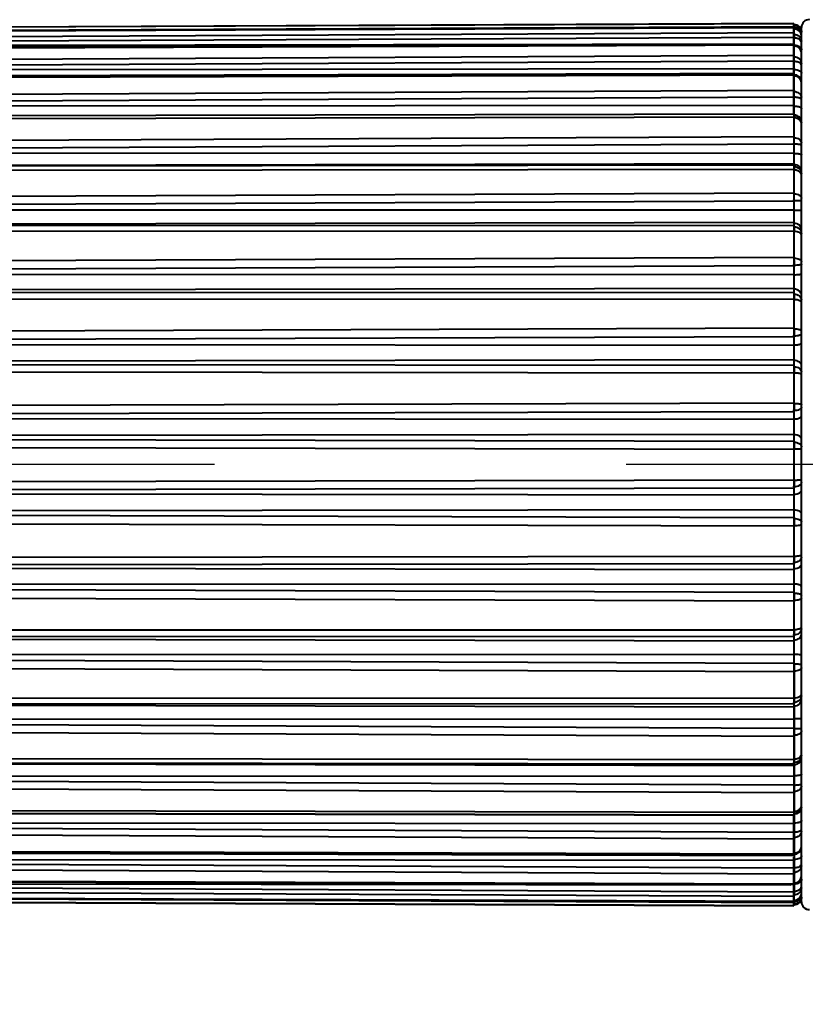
# Model space of a CAD drawing. Extents: x 1507 to 2862, y 0 to 992.
# Drawn here: x 1815.69 to 1845.97, y 583.59 to 621.33 of the extents above; entities that cross this region are included whole.
import ezdxf

# ---------------------------------------------------------------- set-up
doc = ezdxf.new("R2010")
doc.units = 0
doc.header["$LTSCALE"] = 10
doc.header["$MEASUREMENT"] = 0
doc.header["$PDMODE"] = 3
doc.header["$PDSIZE"] = -10
doc.linetypes.add('CENTER2', pattern=[28.575, 19.05, -3.175, 3.175, -3.175])
doc.layers.get('DEFPOINTS').update_dxf_attribs({"linetype": 'CONTINUOUS'})
doc.layers.add('1', color=7, linetype='CONTINUOUS')
doc.layers.add('10', color=7, linetype='CONTINUOUS')
doc.layers.add('标注', color=4, linetype='CONTINUOUS', lineweight=13)
doc.layers.add('치수', color=7, linetype='CONTINUOUS', lineweight=25)
doc.styles.add('Daelim Dimension', font='')
doc.styles.get('Daelim Dimension').set_extended_font_data('NanumGothic')
doc.dimstyles.new('DEFAULT', dxfattribs={"dimscale": 2, "dimtxt": 2, "dimasz": 2, "dimexe": 0, "dimexo": 2, "dimgap": 1, "dimtad": 1, "dimdec": 1, "dimzin": 9, "dimdsep": 46, "dimtxsty": 'Daelim Dimension', "dimcen": 0.5, "dimclrd": 252, "dimclre": 252, "dimclrt": 3, "dimadec": 1, "dimazin": 0, "dimtfac": 1, "dimtdec": 1, "dimtix": 1, "dimtmove": 0, "dimatfit": 3, "dimfxl": 1, "dimtolj": 1, "dimtzin": 1, "dimlwd": 9, "dimlwe": 9, "dimarcsym": 0})

# ---------------------------------------------------------------- blocks, each defined once
blk = doc.blocks.new('*D17')
at = {"layer": 'DEFPOINTS', "color": 0, "transparency": 16777216}
for p in [(1795.815, 595.201), (1925.963, 591.803), (1925.963, 536.409)]:
    blk.add_point(p, dxfattribs=at)
at = {"layer": '치수', "color": 5, "lineweight": 9, "transparency": 16777216}
for p, q in [((1795.815, 591.201), (1795.815, 536.409)), ((1925.963, 587.803), (1925.963, 536.409)), ((1799.815, 536.409), (1921.963, 536.409)), ((1925.963, 536.409), (2001.145, 536.409))]:
    blk.add_line(p, q, dxfattribs=at)
at = {"layer": '치수', "color": 5, "transparency": 16777216}
for points in [[(1799.815, 537.076), (1799.815, 535.743), (1795.815, 536.409)], [(1921.963, 537.076), (1921.963, 535.743), (1925.963, 536.409)]]:
    blk.add_solid(points, dxfattribs=at)
at = {"layer": '치수', "color": 7, "transparency": 16777216, "insert": (1965.554, 549.811), "char_height": 20, "attachment_point": 5, "style": 'Daelim Dimension'}
blk.add_mtext('\\A1;130.1', dxfattribs=at)

msp = doc.modelspace()

# ---------------------------------------------------------------- linework, layer by layer
at = {"layer": '1', "color": 7, "linetype": 'Continuous'}
for p, q in [((1796.811, 620.978), (1845.513, 621.19)), ((1845.513, 621.18), (1796.811, 620.963)), ((1845.513, 621.03), (1796.811, 620.834)), ((1796.811, 620.829), (1845.513, 621.025)), ((1796.812, 620.852), (1845.513, 621.068)), ((1845.513, 617.701), (1845.513, 621.19)), ((1845.513, 621.14), (1845.534, 621.14)), ((1845.513, 621.13), (1845.534, 621.13)), ((1845.524, 621.03), (1845.513, 621.03)), ((1845.534, 620.98), (1845.513, 620.98)), ((1845.534, 620.976), (1845.513, 620.976)), ((1845.524, 621.03), (1845.535, 621.03)), ((1845.534, 621.13), (1845.534, 621.14)), ((1845.534, 621.13), (1845.534, 621.116)), ((1845.534, 621.116), (1845.535, 621.03)), ((1845.534, 620.98), (1845.534, 620.976)), ((1845.534, 620.98), (1845.534, 620.98)), ((1845.534, 620.77), (1845.534, 620.976)), ((1845.535, 620.98), (1845.535, 621.03)), ((1845.513, 620.818), (1796.811, 620.587)), ((1796.812, 620.427), (1845.513, 620.657)), ((1845.513, 620.769), (1845.534, 620.77)), ((1845.524, 620.625), (1845.513, 620.625)), ((1845.524, 620.625), (1845.535, 620.625)), ((1845.534, 620.77), (1845.535, 620.625)), ((1845.535, 620.334), (1845.535, 620.625)), ((1845.401, 620.383), (1796.529, 620.313)), ((1845.513, 620.384), (1796.811, 620.214)), ((1796.811, 620.19), (1845.513, 620.36)), ((1845.513, 620.351), (1845.535, 620.351)), ((1845.513, 620.334), (1845.535, 620.334)), ((1845.534, 620.312), (1845.513, 620.312)), ((1845.551, 620.334), (1845.534, 620.335)), ((1845.534, 620.335), (1845.534, 620.332)), ((1845.534, 620.332), (1845.534, 620.312)), ((1845.534, 619.951), (1845.534, 620.312)), ((1845.513, 619.951), (1796.811, 619.713)), ((1845.513, 619.905), (1845.534, 619.905)), ((1845.535, 619.72), (1845.534, 619.951)), ((1845.513, 619.434), (1796.529, 619.379)), ((1796.812, 619.508), (1845.513, 619.745)), ((1845.513, 619.409), (1845.535, 619.409)), ((1845.524, 619.72), (1845.535, 619.72)), ((1845.535, 619.21), (1845.535, 619.72)), ((1796.811, 619.065), (1845.513, 619.202)), ((1845.513, 619.26), (1796.812, 619.123)), ((1845.535, 619.21), (1845.513, 619.21)), ((1845.534, 619.158), (1845.513, 619.158)), ((1845.534, 618.605), (1845.534, 619.158)), ((1845.513, 618.605), (1796.811, 618.367)), ((1796.812, 618.124), (1845.513, 618.36)), ((1845.513, 618.563), (1845.534, 618.564)), ((1845.524, 618.343), (1845.535, 618.344)), ((1845.535, 618.343), (1845.534, 618.605)), ((1845.535, 617.645), (1845.535, 618.344)), ((1845.513, 618.022), (1796.529, 617.984)), ((1845.513, 618.004), (1845.535, 618.004)), ((1796.529, 617.594), (1845.513, 617.701)), ((1796.811, 617.487), (1845.513, 617.589)), ((1845.513, 617.695), (1796.812, 617.592)), ((1845.513, 617.701), (1845.513, 617.695)), ((1845.513, 617.695), (1845.513, 590.689)), ((1845.535, 617.651), (1845.513, 617.651)), ((1845.534, 617.549), (1845.513, 617.549)), ((1845.535, 617.645), (1845.524, 617.645)), ((1845.535, 617.645), (1845.534, 617.633)), ((1845.534, 617.633), (1845.534, 617.602)), ((1845.534, 617.602), (1845.534, 617.591)), ((1845.534, 617.591), (1845.534, 617.549)), ((1845.534, 616.822), (1845.534, 617.549)), ((1845.513, 616.821), (1796.811, 616.591)), ((1845.513, 616.785), (1845.534, 616.785)), ((1845.535, 616.537), (1845.534, 616.822)), ((1796.812, 616.316), (1845.513, 616.545)), ((1845.524, 616.537), (1845.513, 616.537)), ((1845.524, 616.537), (1845.535, 616.537)), ((1845.535, 615.745), (1845.535, 616.537)), ((1845.513, 616.19), (1796.529, 616.169)), ((1845.513, 616.18), (1845.535, 616.18)), ((1796.529, 615.689), (1845.513, 615.794)), ((1845.513, 615.725), (1796.812, 615.661)), ((1845.535, 615.745), (1845.513, 615.745)), ((1845.535, 615.676), (1845.524, 615.676)), ((1845.535, 615.675), (1845.534, 615.601)), ((1845.535, 615.676), (1845.535, 615.745)), ((1796.811, 615.506), (1845.513, 615.569)), ((1845.534, 615.535), (1845.513, 615.535)), ((1845.534, 615.601), (1845.534, 615.571)), ((1845.534, 615.571), (1845.534, 615.535)), ((1845.534, 614.654), (1845.534, 615.535)), ((1845.513, 614.654), (1796.811, 614.438)), ((1845.513, 614.624), (1845.534, 614.624)), ((1845.535, 614.355), (1845.534, 614.654)), ((1796.812, 614.141), (1845.513, 614.355)), ((1845.524, 614.355), (1845.535, 614.355)), ((1845.535, 613.358), (1845.535, 614.355)), ((1845.513, 613.993), (1796.529, 613.991)), ((1845.513, 613.992), (1845.535, 613.992)), ((1796.529, 613.434), (1845.513, 613.534)), ((1845.513, 613.404), (1796.812, 613.381)), ((1845.535, 613.488), (1845.513, 613.488)), ((1845.535, 613.358), (1845.524, 613.358)), ((1796.811, 613.181), (1845.513, 613.203)), ((1845.534, 613.176), (1845.513, 613.176)), ((1845.534, 613.204), (1845.534, 613.176)), ((1845.534, 612.055), (1845.534, 613.176)), ((1845.513, 612.169), (1796.811, 611.974)), ((1796.812, 611.663), (1845.513, 611.856)), ((1845.513, 612.146), (1845.534, 612.146)), ((1845.524, 611.865), (1845.535, 611.865)), ((1845.534, 612.056), (1845.534, 611.963)), ((1845.534, 611.963), (1845.535, 611.865)), ((1845.535, 610.761), (1845.535, 611.865)), ((1845.513, 611.498), (1796.529, 611.515)), ((1845.513, 611.506), (1845.535, 611.506)), ((1796.529, 610.899), (1845.513, 610.991)), ((1845.513, 610.804), (1796.812, 610.822)), ((1845.535, 610.948), (1845.513, 610.948)), ((1845.535, 610.761), (1845.524, 610.761)), ((1796.811, 610.583), (1845.513, 610.563)), ((1845.534, 610.543), (1845.513, 610.544)), ((1845.534, 610.564), (1845.534, 610.543)), ((1845.534, 609.427), (1845.534, 610.543)), ((1845.513, 609.441), (1796.811, 609.273)), ((1845.513, 609.426), (1845.534, 609.427)), ((1845.534, 609.427), (1845.534, 609.331)), ((1845.534, 609.331), (1845.534, 609.237)), ((1845.534, 609.237), (1845.535, 609.141)), ((1796.812, 608.957), (1845.513, 609.124)), ((1845.524, 609.141), (1845.535, 609.141)), ((1845.535, 607.965), (1845.535, 609.141)), ((1845.513, 608.781), (1796.529, 608.816)), ((1845.513, 608.798), (1845.535, 608.798)), ((1796.529, 608.16), (1845.513, 608.241)), ((1845.535, 608.203), (1845.513, 608.203)), ((1796.811, 607.791), (1845.513, 607.73)), ((1845.513, 608.003), (1796.812, 608.062)), ((1845.534, 607.718), (1845.513, 607.719)), ((1845.535, 607.965), (1845.524, 607.965)), ((1845.535, 607.964), (1845.534, 607.893)), ((1845.534, 607.893), (1845.534, 607.812)), ((1845.534, 607.812), (1845.534, 607.73)), ((1845.534, 607.73), (1845.534, 607.718)), ((1845.534, 606.548), (1845.534, 607.718)), ((1845.513, 606.554), (1796.811, 606.417)), ((1796.812, 606.108), (1845.513, 606.242)), ((1845.513, 606.548), (1845.534, 606.548)), ((1845.524, 606.267), (1845.513, 606.267)), ((1845.524, 606.267), (1845.535, 606.267)), ((1845.534, 606.548), (1845.534, 606.45)), ((1845.534, 606.45), (1845.534, 606.358)), ((1845.534, 606.358), (1845.535, 606.267)), ((1845.535, 605.054), (1845.535, 606.267)), ((1845.513, 605.925), (1796.529, 605.977)), ((1845.513, 605.949), (1845.535, 605.949)), ((1796.529, 605.3), (1845.513, 605.367)), ((1845.513, 605.086), (1796.812, 605.184)), ((1845.535, 605.336), (1845.513, 605.336)), ((1845.535, 605.054), (1845.524, 605.054)), ((1845.535, 605.054), (1845.534, 604.971)), ((1796.811, 604.889), (1845.513, 604.789)), ((1845.534, 604.786), (1845.513, 604.786)), ((1845.534, 604.971), (1845.534, 604.884)), ((1845.534, 604.884), (1845.534, 604.786)), ((1845.534, 603.598), (1845.534, 604.786)), ((1845.513, 603.595), (1796.811, 603.495)), ((1845.513, 603.597), (1845.534, 603.598)), ((1845.534, 603.598), (1845.534, 603.5)), ((1796.812, 603.2), (1845.513, 603.298)), ((1845.524, 603.33), (1845.513, 603.33)), ((1845.524, 603.33), (1845.535, 603.33)), ((1845.534, 603.5), (1845.534, 603.412)), ((1845.534, 603.412), (1845.535, 603.33)), ((1845.535, 602.117), (1845.535, 603.33)), ((1845.513, 603.016), (1796.529, 603.084)), ((1845.513, 603.048), (1845.535, 603.048)), ((1796.529, 602.407), (1845.513, 602.459)), ((1845.535, 602.434), (1845.513, 602.434)), ((1845.513, 602.142), (1796.812, 602.276)), ((1845.535, 602.117), (1845.524, 602.117)), ((1845.535, 602.117), (1845.534, 602.026)), ((1845.534, 602.026), (1845.534, 601.934)), ((1796.811, 601.966), (1845.513, 601.83)), ((1845.534, 601.836), (1845.513, 601.836)), ((1845.534, 601.934), (1845.534, 601.836)), ((1845.534, 600.665), (1845.534, 601.836)), ((1845.513, 600.654), (1796.811, 600.593)), ((1845.513, 600.665), (1845.534, 600.665)), ((1845.534, 600.665), (1845.534, 600.654)), ((1845.534, 600.654), (1845.534, 600.572)), ((1845.534, 600.572), (1845.534, 600.491)), ((1845.513, 600.143), (1796.529, 600.224)), ((1796.812, 600.322), (1845.513, 600.381)), ((1845.524, 600.419), (1845.513, 600.419)), ((1845.513, 600.181), (1845.535, 600.181)), ((1845.524, 600.419), (1845.535, 600.419)), ((1845.534, 600.491), (1845.535, 600.419)), ((1845.535, 599.243), (1845.535, 600.419)), ((1796.529, 599.568), (1845.513, 599.602)), ((1845.513, 599.26), (1796.812, 599.426)), ((1845.535, 599.586), (1845.513, 599.586)), ((1796.811, 599.111), (1845.513, 598.943)), ((1845.535, 599.243), (1845.524, 599.243)), ((1845.535, 599.243), (1845.534, 599.147)), ((1845.534, 599.147), (1845.534, 599.053)), ((1845.534, 599.053), (1845.534, 598.957)), ((1845.534, 598.957), (1845.513, 598.957)), ((1845.534, 597.84), (1845.534, 598.957)), ((1845.513, 597.82), (1796.811, 597.801)), ((1796.812, 597.561), (1845.513, 597.58)), ((1845.513, 597.84), (1845.534, 597.84)), ((1845.524, 597.623), (1845.535, 597.623)), ((1845.534, 597.84), (1845.534, 597.753)), ((1845.534, 597.753), (1845.534, 597.682)), ((1845.534, 597.682), (1845.535, 597.623)), ((1845.535, 596.519), (1845.535, 597.623)), ((1845.513, 597.393), (1796.529, 597.485)), ((1845.513, 597.436), (1845.535, 597.436)), ((1796.529, 596.869), (1845.513, 596.886)), ((1845.535, 596.878), (1845.513, 596.878)), ((1796.811, 596.41), (1845.513, 596.215)), ((1845.513, 596.528), (1796.812, 596.721)), ((1845.535, 596.519), (1845.524, 596.519)), ((1845.535, 596.519), (1845.534, 596.421)), ((1845.534, 596.421), (1845.534, 596.328)), ((1845.534, 596.237), (1845.513, 596.238)), ((1845.534, 596.329), (1845.534, 595.208)), ((1845.513, 594.85), (1796.529, 594.949)), ((1845.513, 595.181), (1796.811, 595.202)), ((1796.812, 595.002), (1845.513, 594.979)), ((1845.513, 595.208), (1845.534, 595.208)), ((1845.513, 594.896), (1845.535, 594.896)), ((1845.524, 595.026), (1845.535, 595.026)), ((1845.534, 595.208), (1845.534, 595.13)), ((1845.534, 595.13), (1845.534, 595.071)), ((1845.535, 594.896), (1845.534, 592.849)), ((1845.535, 594.896), (1845.535, 595.026)), ((1796.529, 594.393), (1845.513, 594.391)), ((1845.513, 594.029), (1796.812, 594.243)), ((1845.535, 594.392), (1845.513, 594.392)), ((1796.811, 593.946), (1845.513, 593.73)), ((1845.534, 593.759), (1845.513, 593.76)), ((1845.535, 594.029), (1845.524, 594.029)), ((1845.513, 592.59), (1796.529, 592.695)), ((1845.513, 592.815), (1796.811, 592.877)), ((1796.812, 592.723), (1845.513, 592.659)), ((1845.513, 592.849), (1845.534, 592.849)), ((1845.524, 592.708), (1845.513, 592.708)), ((1845.513, 592.639), (1845.535, 592.639)), ((1845.524, 592.708), (1845.535, 592.708)), ((1845.534, 592.849), (1845.534, 592.783)), ((1845.534, 592.736), (1845.535, 592.708)), ((1845.535, 592.639), (1845.534, 590.835)), ((1845.535, 592.639), (1845.535, 592.708)), ((1796.529, 592.214), (1845.513, 592.194)), ((1845.513, 591.839), (1796.812, 592.067)), ((1845.535, 592.203), (1845.513, 592.203)), ((1845.535, 591.847), (1845.524, 591.847)), ((1796.811, 591.793), (1845.513, 591.562)), ((1845.534, 591.598), (1845.513, 591.599)), ((1845.513, 590.683), (1796.529, 590.79)), ((1845.513, 590.794), (1796.811, 590.896)), ((1796.812, 590.792), (1845.513, 590.689)), ((1845.513, 590.834), (1845.534, 590.835)), ((1845.513, 590.732), (1845.535, 590.732)), ((1845.524, 590.739), (1845.535, 590.739)), ((1845.534, 590.834), (1845.534, 590.782)), ((1845.534, 590.782), (1845.534, 590.75)), ((1845.535, 590.739), (1845.535, 590.024)), ((1796.529, 590.4), (1845.513, 590.362)), ((1845.513, 590.689), (1845.513, 590.683)), ((1845.513, 589.123), (1845.513, 590.683)), ((1845.535, 590.379), (1845.513, 590.379)), ((1796.811, 590.016), (1845.513, 589.779)), ((1845.513, 590.024), (1796.812, 590.26)), ((1845.535, 590.04), (1845.524, 590.04)), ((1845.535, 590.024), (1845.534, 589.881)), ((1845.534, 589.82), (1845.513, 589.82)), ((1845.534, 589.881), (1845.534, 589.226)), ((1845.513, 589.181), (1796.811, 589.319)), ((1845.513, 589.123), (1796.812, 589.261)), ((1845.513, 589.226), (1845.534, 589.226)), ((1796.529, 589.004), (1845.513, 588.949)), ((1845.513, 588.639), (1796.812, 588.876)), ((1845.513, 589.173), (1845.535, 589.173)), ((1845.513, 587.194), (1845.513, 589.064)), ((1845.535, 588.975), (1845.513, 588.975)), ((1845.534, 589.173), (1845.535, 589.172)), ((1845.535, 589.172), (1845.534, 588.586)), ((1796.811, 588.671), (1845.513, 588.433)), ((1845.534, 588.478), (1845.513, 588.479)), ((1845.535, 588.664), (1845.524, 588.664)), ((1845.534, 588.586), (1845.534, 588.072)), ((1796.529, 588.071), (1845.401, 588.001)), ((1845.513, 588.024), (1796.811, 588.194)), ((1845.513, 588), (1796.811, 588.17)), ((1845.513, 588.072), (1845.534, 588.072)), ((1845.534, 588.072), (1845.534, 588.048)), ((1796.811, 587.797), (1845.513, 587.566)), ((1845.513, 587.727), (1796.812, 587.957)), ((1845.513, 588.05), (1845.535, 588.05)), ((1845.535, 588.033), (1845.513, 588.033)), ((1845.535, 587.759), (1845.516, 587.759)), ((1845.535, 588.05), (1845.534, 587.693)), ((1845.534, 587.693), (1845.534, 587.614)), ((1845.513, 587.358), (1796.811, 587.554)), ((1845.513, 587.354), (1796.811, 587.55)), ((1796.811, 587.421), (1845.513, 587.204)), ((1796.811, 587.406), (1845.513, 587.194)), ((1845.513, 587.315), (1796.812, 587.532)), ((1845.534, 587.614), (1845.513, 587.614)), ((1845.513, 587.408), (1845.534, 587.408)), ((1845.513, 587.404), (1845.534, 587.403)), ((1845.535, 587.353), (1845.524, 587.353)), ((1845.534, 587.408), (1845.534, 587.614)), ((1845.534, 587.408), (1845.534, 587.403)), ((1845.534, 587.403), (1845.534, 587.404)), ((1845.535, 587.354), (1845.534, 587.268)), ((1845.535, 587.353), (1845.535, 587.403)), ((1845.534, 587.254), (1845.513, 587.254)), ((1845.513, 587.243), (1845.534, 587.243)), ((1845.534, 587.268), (1845.534, 587.254)), ((1845.534, 587.243), (1845.534, 587.254))]:
    msp.add_line(p, q, dxfattribs=at)
for points in [[(1845.814, 620.055), (1845.794, 620.159), (1845.738, 620.247), (1845.653, 620.309), (1845.551, 620.334)], [(1845.814, 618.932), (1845.792, 619.036), (1845.728, 619.127), (1845.634, 619.191), (1845.535, 619.211)], [(1845.535, 589.172), (1845.634, 589.193), (1845.728, 589.256), (1845.792, 589.348), (1845.814, 589.452)], [(1845.534, 588.048), (1845.634, 588.069), (1845.728, 588.132), (1845.791, 588.224), (1845.814, 588.329)]]:
    msp.add_lwpolyline(points, dxfattribs=at)
for centre, radius, start, end in [((1845.535, 620.862), 0.279, 0, 90.25), ((1845.535, 620.72), 0.311, 88.807, 90.0296), ((1845.514, 620.675), 0.306, 45.4369, 51.3825), ((1845.559, 620.047), 0.254, 1.8482, 23.675), ((1854.853, 619.137), 9.319, 179.6403, 179.8705), ((1845.535, 617.373), 0.279, 0.0047, 90.1296), ((1857.284, 613.267), 11.75, 179.5585, 179.7734), ((1885.853, 613.145), 40.319, 179.7608, 179.9158), ((1873.61, 610.608), 28.076, 179.6892, 179.809), ((1914.275, 610.47), 68.74, 179.80706, 179.92237), ((1859.416, 595.13), 13.881, 180.2433, 180.4252), ((1863.494, 592.837), 17.96, 180.173, 180.3203), ((1845.535, 591.011), 0.279, 269.8688, 355.4911), ((1845.64, 591.059), 0.174, 337.1167, 344.4583), ((1845.649, 591.057), 0.165, 344.5142, 346.7345), ((1845.535, 587.522), 0.279, 269.75, 0), ((1845.535, 587.664), 0.311, 269.9704, 271.2029), ((1845.514, 587.709), 0.306, 309.7211, 314.7643), ((1845.652, 587.573), 0.162, 342.3526, 345.9475)]:
    msp.add_arc(centre, radius, start, end, dxfattribs=at)
for points in [[(1845.522, 621.041), (1845.521, 621.045), (1845.52, 621.049), (1845.519, 621.052)], [(1845.524, 621.03), (1845.524, 621.034), (1845.522, 621.038), (1845.522, 621.041)], [(1845.813, 618.929), (1845.811, 618.954), (1845.804, 618.979), (1845.793, 619.001)], [(1845.793, 615.416), (1845.788, 615.423), (1845.783, 615.429), (1845.778, 615.435)], [(1845.793, 592.968), (1845.796, 592.974), (1845.799, 592.979), (1845.802, 592.985)], [(1845.81, 591.019), (1845.812, 591.03), (1845.814, 591.042), (1845.814, 591.054)], [(1845.793, 589.383), (1845.804, 589.405), (1845.811, 589.43), (1845.813, 589.454)], [(1845.793, 588.242), (1845.805, 588.269), (1845.813, 588.299), (1845.814, 588.329)], [(1845.521, 587.342), (1845.521, 587.338), (1845.52, 587.335), (1845.519, 587.331)], [(1845.524, 587.354), (1845.524, 587.35), (1845.522, 587.346), (1845.521, 587.342)], [(1845.729, 587.492), (1845.754, 587.516), (1845.775, 587.546), (1845.79, 587.577)], [(1845.79, 587.577), (1845.803, 587.606), (1845.812, 587.638), (1845.814, 587.67)], [(1845.793, 587.492), (1845.798, 587.502), (1845.803, 587.513), (1845.807, 587.524)], [(1845.809, 587.534), (1845.812, 587.545), (1845.814, 587.558), (1845.814, 587.57)], [(1845.635, 587.274), (1845.603, 587.261), (1845.568, 587.253), (1845.534, 587.254)]]:
    msp.add_open_spline(points, degree=3, dxfattribs=at)
for points, knots in [([(1845.534, 621.13), (1845.543, 621.13), (1845.578, 621.128), (1845.612, 621.119), (1845.636, 621.109)], [0, 0, 0, 0, 0.251798, 1, 1, 1, 1]), ([(1845.705, 620.914), (1845.681, 620.933), (1845.627, 620.964), (1845.565, 620.976), (1845.534, 620.976)], [0, 0, 0, 0, 0.500254, 1, 1, 1, 1]), ([(1845.635, 621.014), (1845.628, 621.016), (1845.597, 621.025), (1845.565, 621.03), (1845.541, 621.03)], [0, 0, 0, 0, 0.246775, 1, 1, 1, 1]), ([(1845.73, 620.964), (1845.723, 620.969), (1845.694, 620.99), (1845.661, 621.005), (1845.635, 621.014)], [0, 0, 0, 0, 0.243406, 1, 1, 1, 1]), ([(1845.636, 621.109), (1845.671, 621.094), (1845.735, 621.05), (1845.778, 620.986), (1845.793, 620.952)], [0, 0, 0, 0, 0.500148, 1, 1, 1, 1]), ([(1845.793, 620.892), (1845.789, 620.899), (1845.772, 620.926), (1845.749, 620.949), (1845.73, 620.964)], [0, 0, 0, 0, 0.240984, 1, 1, 1, 1]), ([(1845.793, 620.952), (1845.803, 620.928), (1845.812, 620.894), (1845.814, 620.86), (1845.814, 620.852)], [0, 0, 0, 0, 0.748074, 1, 1, 1, 1]), ([(1845.524, 620.625), (1845.524, 620.628), (1845.522, 620.634), (1845.521, 620.644), (1845.518, 620.653), (1845.514, 620.658), (1845.513, 620.661)], [0, 0, 0, 0, 0.255321, 0.505865, 0.751815, 1, 1, 1, 1]), ([(1845.534, 620.77), (1845.57, 620.77), (1845.642, 620.754), (1845.718, 620.702), (1845.765, 620.647), (1845.801, 620.586), (1845.814, 620.532), (1845.814, 620.497)], [0, 0, 0, 0, 0.25147, 0.502955, 0.628725, 0.753492, 1, 1, 1, 1]), ([(1845.793, 620.508), (1845.769, 620.545), (1845.685, 620.605), (1845.587, 620.625), (1845.535, 620.625)], [0, 0, 0, 0, 0.456743, 1, 1, 1, 1]), ([(1845.813, 620.714), (1845.811, 620.748), (1845.793, 620.814), (1845.753, 620.869), (1845.729, 620.893)], [0, 0, 0, 0, 0.497602, 1, 1, 1, 1]), ([(1845.814, 620.814), (1845.814, 620.834), (1845.808, 620.861), (1845.796, 620.886), (1845.793, 620.892)], [0, 0, 0, 0, 0.74408, 1, 1, 1, 1]), ([(1845.641, 620.292), (1845.633, 620.295), (1845.598, 620.307), (1845.561, 620.312), (1845.534, 620.312)], [0, 0, 0, 0, 0.260313, 1, 1, 1, 1]), ([(1845.535, 620.351), (1845.544, 620.351), (1845.58, 620.35), (1845.616, 620.344), (1845.642, 620.337)], [0, 0, 0, 0, 0.252686, 1, 1, 1, 1]), ([(1845.793, 620.149), (1845.778, 620.181), (1845.736, 620.24), (1845.675, 620.279), (1845.641, 620.292)], [0, 0, 0, 0, 0.495195, 1, 1, 1, 1]), ([(1845.642, 620.337), (1845.666, 620.33), (1845.711, 620.313), (1845.767, 620.274), (1845.805, 620.225), (1845.814, 620.186), (1845.814, 620.168)], [0, 0, 0, 0, 0.292926, 0.556201, 0.788719, 1, 1, 1, 1]), ([(1845.814, 620.442), (1845.814, 620.448), (1845.812, 620.471), (1845.802, 620.493), (1845.793, 620.508)], [0, 0, 0, 0, 0.24452, 1, 1, 1, 1]), ([(1845.534, 619.905), (1845.57, 619.906), (1845.642, 619.891), (1845.732, 619.832), (1845.797, 619.749), (1845.814, 619.681), (1845.814, 619.647)], [0, 0, 0, 0, 0.25778, 0.511898, 0.759394, 1, 1, 1, 1]), ([(1845.524, 619.72), (1845.524, 619.725), (1845.521, 619.735), (1845.521, 619.745), (1845.519, 619.75)], [0, 0, 0, 0, 0.5058, 1, 1, 1, 1]), ([(1845.793, 619.628), (1845.781, 619.643), (1845.748, 619.669), (1845.663, 619.708), (1845.587, 619.72), (1845.535, 619.72)], [0, 0, 0, 0, 0.200736, 0.440698, 1, 1, 1, 1]), ([(1845.535, 619.409), (1845.571, 619.409), (1845.638, 619.402), (1845.717, 619.377), (1845.766, 619.347), (1845.793, 619.322), (1845.81, 619.295), (1845.814, 619.275), (1845.814, 619.265)], [0, 0, 0, 0, 0.315982, 0.597876, 0.718439, 0.823933, 0.916153, 1, 1, 1, 1]), ([(1845.814, 619.577), (1845.814, 619.581), (1845.812, 619.6), (1845.802, 619.617), (1845.793, 619.628)], [0, 0, 0, 0, 0.237046, 1, 1, 1, 1]), ([(1845.535, 619.211), (1845.534, 619.212), (1845.535, 619.209), (1845.534, 619.207), (1845.534, 619.202), (1845.534, 619.198), (1845.534, 619.195)], [0, 0, 0, 0, 0.060892, 0.246908, 0.55949, 1, 1, 1, 1]), ([(1845.635, 619.14), (1845.611, 619.149), (1845.577, 619.156), (1845.543, 619.158), (1845.534, 619.158)], [0, 0, 0, 0, 0.74694, 1, 1, 1, 1]), ([(1845.793, 619.001), (1845.778, 619.032), (1845.732, 619.09), (1845.669, 619.127), (1845.635, 619.14)], [0, 0, 0, 0, 0.488547, 1, 1, 1, 1]), ([(1845.524, 618.343), (1845.524, 618.349), (1845.521, 618.36), (1845.521, 618.371), (1845.519, 618.376)], [0, 0, 0, 0, 0.503988, 1, 1, 1, 1]), ([(1845.534, 618.564), (1845.57, 618.564), (1845.641, 618.551), (1845.731, 618.498), (1845.796, 618.422), (1845.814, 618.358), (1845.814, 618.327)], [0, 0, 0, 0, 0.267573, 0.525822, 0.769664, 1, 1, 1, 1]), ([(1845.789, 618.283), (1845.776, 618.293), (1845.742, 618.31), (1845.657, 618.336), (1845.585, 618.343), (1845.535, 618.343)], [0, 0, 0, 0, 0.188541, 0.42658, 1, 1, 1, 1]), ([(1845.814, 618.244), (1845.814, 618.247), (1845.811, 618.263), (1845.799, 618.275), (1845.789, 618.283)], [0, 0, 0, 0, 0.216382, 1, 1, 1, 1]), ([(1845.535, 618.004), (1845.57, 618.004), (1845.623, 618.001), (1845.688, 617.989), (1845.73, 617.977), (1845.765, 617.962), (1845.792, 617.945), (1845.809, 617.926), (1845.814, 617.911), (1845.814, 617.905)], [0, 0, 0, 0, 0.340923, 0.497461, 0.637813, 0.758381, 0.857357, 0.935698, 1, 1, 1, 1]), ([(1845.524, 617.645), (1845.523, 617.644), (1845.521, 617.644), (1845.52, 617.643), (1845.519, 617.642)], [0, 0, 0, 0, 0.392586, 1, 1, 1, 1]), ([(1845.793, 617.409), (1845.77, 617.451), (1845.69, 617.523), (1845.587, 617.549), (1845.534, 617.549)], [0, 0, 0, 0, 0.474229, 1, 1, 1, 1]), ([(1845.535, 617.645), (1845.571, 617.645), (1845.643, 617.628), (1845.733, 617.565), (1845.797, 617.475), (1845.814, 617.402), (1845.814, 617.366)], [0, 0, 0, 0, 0.249261, 0.500026, 0.750733, 1, 1, 1, 1]), ([(1845.814, 617.33), (1845.814, 617.35), (1845.808, 617.378), (1845.796, 617.403), (1845.793, 617.409)], [0, 0, 0, 0, 0.744474, 1, 1, 1, 1]), ([(1845.534, 616.785), (1845.57, 616.786), (1845.639, 616.774), (1845.729, 616.729), (1845.795, 616.663), (1845.814, 616.606), (1845.814, 616.578)], [0, 0, 0, 0, 0.281461, 0.54595, 0.784858, 1, 1, 1, 1]), ([(1845.524, 616.537), (1845.524, 616.543), (1845.521, 616.554), (1845.521, 616.566), (1845.519, 616.572)], [0, 0, 0, 0, 0.502263, 1, 1, 1, 1]), ([(1845.791, 616.504), (1845.777, 616.51), (1845.743, 616.519), (1845.657, 616.533), (1845.586, 616.537), (1845.535, 616.537)], [0, 0, 0, 0, 0.174422, 0.410379, 1, 1, 1, 1]), ([(1845.814, 616.484), (1845.814, 616.488), (1845.806, 616.497), (1845.797, 616.501), (1845.791, 616.504)], [0, 0, 0, 0, 0.377815, 1, 1, 1, 1]), ([(1845.535, 616.18), (1845.57, 616.18), (1845.622, 616.179), (1845.688, 616.172), (1845.73, 616.166), (1845.764, 616.158), (1845.79, 616.149), (1845.807, 616.14), (1845.814, 616.131), (1845.814, 616.127)], [0, 0, 0, 0, 0.366359, 0.532739, 0.67948, 0.801623, 0.895631, 0.95997, 1, 1, 1, 1]), ([(1845.524, 615.675), (1845.523, 615.674), (1845.521, 615.671), (1845.52, 615.668), (1845.519, 615.667)], [0, 0, 0, 0, 0.443146, 1, 1, 1, 1]), ([(1845.814, 615.472), (1845.814, 615.507), (1845.799, 615.579), (1845.737, 615.67), (1845.644, 615.731), (1845.571, 615.745), (1845.535, 615.745)], [0, 0, 0, 0, 0.247848, 0.49696, 0.747851, 1, 1, 1, 1]), ([(1845.535, 615.675), (1845.571, 615.675), (1845.643, 615.659), (1845.718, 615.607), (1845.765, 615.553), (1845.801, 615.491), (1845.814, 615.437), (1845.814, 615.402)], [0, 0, 0, 0, 0.251072, 0.50239, 0.628196, 0.753081, 1, 1, 1, 1]), ([(1845.778, 615.435), (1845.751, 615.467), (1845.672, 615.517), (1845.582, 615.535), (1845.534, 615.535)], [0, 0, 0, 0, 0.465661, 1, 1, 1, 1]), ([(1845.814, 615.348), (1845.814, 615.354), (1845.812, 615.378), (1845.802, 615.401), (1845.793, 615.416)], [0, 0, 0, 0, 0.24505, 1, 1, 1, 1]), ([(1845.534, 614.624), (1845.57, 614.625), (1845.638, 614.616), (1845.715, 614.584), (1845.764, 614.549), (1845.791, 614.52), (1845.809, 614.488), (1845.814, 614.464), (1845.814, 614.453)], [0, 0, 0, 0, 0.298611, 0.570977, 0.693133, 0.804248, 0.905187, 1, 1, 1, 1]), ([(1845.524, 614.355), (1845.524, 614.361), (1845.521, 614.373), (1845.521, 614.385), (1845.519, 614.391)], [0, 0, 0, 0, 0.500542, 1, 1, 1, 1]), ([(1845.814, 614.35), (1845.814, 614.351), (1845.811, 614.351), (1845.807, 614.352), (1845.8, 614.352), (1845.79, 614.352), (1845.778, 614.353), (1845.757, 614.353), (1845.727, 614.354), (1845.685, 614.354), (1845.639, 614.355), (1845.588, 614.355), (1845.553, 614.355), (1845.535, 614.355)], [0, 0, 0, 0, 0.005953, 0.022233, 0.048339, 0.083666, 0.127594, 0.179502, 0.304758, 0.454437, 0.623538, 0.807059, 1, 1, 1, 1]), ([(1845.535, 613.992), (1845.553, 613.992), (1845.588, 613.992), (1845.64, 613.992), (1845.688, 613.991), (1845.73, 613.991), (1845.76, 613.99), (1845.78, 613.989), (1845.792, 613.989), (1845.801, 613.989), (1845.808, 613.988), (1845.811, 613.988), (1845.814, 613.988), (1845.814, 613.987)], [0, 0, 0, 0, 0.194461, 0.382313, 0.555176, 0.706594, 0.83087, 0.881373, 0.923398, 0.956466, 0.98034, 0.994862, 1, 1, 1, 1]), ([(1845.524, 613.357), (1845.524, 613.355), (1845.521, 613.35), (1845.52, 613.345), (1845.519, 613.342)], [0, 0, 0, 0, 0.468984, 1, 1, 1, 1]), ([(1845.814, 613.228), (1845.814, 613.262), (1845.799, 613.331), (1845.736, 613.418), (1845.643, 613.475), (1845.571, 613.488), (1845.535, 613.488)], [0, 0, 0, 0, 0.242003, 0.488767, 0.74211, 1, 1, 1, 1]), ([(1845.535, 613.357), (1845.57, 613.357), (1845.642, 613.342), (1845.732, 613.283), (1845.797, 613.2), (1845.814, 613.131), (1845.814, 613.097)], [0, 0, 0, 0, 0.256954, 0.5108, 0.758551, 1, 1, 1, 1]), ([(1845.733, 613.129), (1845.704, 613.144), (1845.639, 613.168), (1845.57, 613.176), (1845.534, 613.176)], [0, 0, 0, 0, 0.471537, 1, 1, 1, 1]), ([(1845.793, 613.081), (1845.789, 613.086), (1845.772, 613.105), (1845.75, 613.119), (1845.733, 613.129)], [0, 0, 0, 0, 0.227281, 1, 1, 1, 1]), ([(1845.814, 613.028), (1845.814, 613.032), (1845.812, 613.052), (1845.802, 613.07), (1845.793, 613.081)], [0, 0, 0, 0, 0.238341, 1, 1, 1, 1]), ([(1845.524, 611.865), (1845.524, 611.871), (1845.521, 611.883), (1845.521, 611.895), (1845.519, 611.901)], [0, 0, 0, 0, 0.498738, 1, 1, 1, 1]), ([(1845.534, 612.146), (1845.569, 612.147), (1845.636, 612.14), (1845.713, 612.116), (1845.763, 612.089), (1845.79, 612.067), (1845.809, 612.043), (1845.814, 612.024), (1845.814, 612.016)], [0, 0, 0, 0, 0.32069, 0.604721, 0.726355, 0.83169, 0.92118, 1, 1, 1, 1]), ([(1845.814, 611.908), (1845.814, 611.905), (1845.805, 611.897), (1845.788, 611.891), (1845.761, 611.883), (1845.711, 611.875), (1845.635, 611.867), (1845.57, 611.865), (1845.535, 611.865)], [0, 0, 0, 0, 0.036213, 0.102023, 0.198587, 0.322384, 0.633951, 1, 1, 1, 1]), ([(1845.535, 611.506), (1845.57, 611.506), (1845.636, 611.508), (1845.722, 611.516), (1845.779, 611.527), (1845.807, 611.538), (1845.814, 611.546), (1845.814, 611.549)], [0, 0, 0, 0, 0.37097, 0.687164, 0.903027, 0.96508, 1, 1, 1, 1]), ([(1845.524, 610.761), (1845.524, 610.757), (1845.521, 610.75), (1845.52, 610.743), (1845.519, 610.74)], [0, 0, 0, 0, 0.480469, 1, 1, 1, 1]), ([(1845.814, 610.709), (1845.814, 610.741), (1845.798, 610.805), (1845.735, 610.885), (1845.642, 610.936), (1845.571, 610.948), (1845.535, 610.948)], [0, 0, 0, 0, 0.231985, 0.474916, 0.732521, 1, 1, 1, 1]), ([(1845.535, 610.761), (1845.57, 610.761), (1845.641, 610.747), (1845.731, 610.694), (1845.796, 610.617), (1845.814, 610.553), (1845.814, 610.522)], [0, 0, 0, 0, 0.266332, 0.524123, 0.768369, 1, 1, 1, 1]), ([(1845.789, 610.48), (1845.776, 610.49), (1845.742, 610.509), (1845.657, 610.536), (1845.585, 610.544), (1845.534, 610.543)], [0, 0, 0, 0, 0.189907, 0.428307, 1, 1, 1, 1]), ([(1845.814, 610.439), (1845.814, 610.443), (1845.811, 610.459), (1845.799, 610.472), (1845.789, 610.48)], [0, 0, 0, 0, 0.219341, 1, 1, 1, 1]), ([(1845.534, 609.427), (1845.569, 609.427), (1845.635, 609.422), (1845.712, 609.407), (1845.762, 609.389), (1845.793, 609.374), (1845.814, 609.354), (1845.814, 609.341)], [0, 0, 0, 0, 0.346634, 0.646137, 0.768752, 0.868918, 1, 1, 1, 1]), ([(1845.814, 609.232), (1845.814, 609.218), (1845.794, 609.197), (1845.762, 609.181), (1845.727, 609.167), (1845.686, 609.156), (1845.621, 609.145), (1845.57, 609.141), (1845.535, 609.141)], [0, 0, 0, 0, 0.134932, 0.235593, 0.358031, 0.499373, 0.656052, 1, 1, 1, 1]), ([(1845.524, 609.141), (1845.523, 609.147), (1845.521, 609.158), (1845.521, 609.17), (1845.519, 609.176)], [0, 0, 0, 0, 0.496813, 1, 1, 1, 1]), ([(1845.535, 608.798), (1845.57, 608.798), (1845.623, 608.801), (1845.688, 608.812), (1845.73, 608.823), (1845.765, 608.836), (1845.796, 608.853), (1845.814, 608.875), (1845.814, 608.888)], [0, 0, 0, 0, 0.347346, 0.506412, 0.648477, 0.769643, 0.867765, 1, 1, 1, 1]), ([(1845.814, 607.993), (1845.814, 608.021), (1845.798, 608.079), (1845.733, 608.149), (1845.641, 608.193), (1845.571, 608.203), (1845.535, 608.203)], [0, 0, 0, 0, 0.217025, 0.454685, 0.718768, 1, 1, 1, 1]), ([(1845.524, 607.964), (1845.524, 607.96), (1845.521, 607.952), (1845.52, 607.943), (1845.519, 607.939)], [0, 0, 0, 0, 0.486868, 1, 1, 1, 1]), ([(1845.79, 607.683), (1845.776, 607.689), (1845.742, 607.699), (1845.656, 607.714), (1845.585, 607.718), (1845.534, 607.718)], [0, 0, 0, 0, 0.176518, 0.412972, 1, 1, 1, 1]), ([(1845.535, 607.964), (1845.57, 607.964), (1845.64, 607.953), (1845.729, 607.907), (1845.795, 607.84), (1845.814, 607.782), (1845.814, 607.754)], [0, 0, 0, 0, 0.279769, 0.543566, 0.783021, 1, 1, 1, 1]), ([(1845.814, 607.66), (1845.814, 607.665), (1845.806, 607.675), (1845.796, 607.68), (1845.79, 607.683)], [0, 0, 0, 0, 0.385354, 1, 1, 1, 1]), ([(1845.524, 606.267), (1845.524, 606.273), (1845.521, 606.283), (1845.521, 606.294), (1845.519, 606.299)], [0, 0, 0, 0, 0.494392, 1, 1, 1, 1]), ([(1845.534, 606.548), (1845.569, 606.548), (1845.634, 606.546), (1845.711, 606.539), (1845.761, 606.531), (1845.788, 606.525), (1845.805, 606.52), (1845.814, 606.513), (1845.814, 606.509)], [0, 0, 0, 0, 0.368084, 0.681119, 0.805185, 0.901526, 0.966331, 1, 1, 1, 1]), ([(1845.814, 606.402), (1845.814, 606.393), (1845.809, 606.374), (1845.79, 606.349), (1845.763, 606.326), (1845.714, 606.299), (1845.637, 606.274), (1845.57, 606.267), (1845.535, 606.267)], [0, 0, 0, 0, 0.080689, 0.171493, 0.277448, 0.399086, 0.681727, 1, 1, 1, 1]), ([(1845.535, 605.949), (1845.57, 605.949), (1845.638, 605.955), (1845.717, 605.979), (1845.766, 606.007), (1845.793, 606.03), (1845.81, 606.056), (1845.814, 606.075), (1845.814, 606.084)], [0, 0, 0, 0, 0.320767, 0.605373, 0.72585, 0.83003, 0.919649, 1, 1, 1, 1]), ([(1845.524, 605.054), (1845.524, 605.049), (1845.521, 605.039), (1845.52, 605.028), (1845.519, 605.023)], [0, 0, 0, 0, 0.491052, 1, 1, 1, 1]), ([(1845.814, 605.161), (1845.814, 605.184), (1845.796, 605.236), (1845.73, 605.292), (1845.64, 605.328), (1845.571, 605.336), (1845.535, 605.336)], [0, 0, 0, 0, 0.196056, 0.427275, 0.700568, 1, 1, 1, 1]), ([(1845.535, 605.054), (1845.57, 605.054), (1845.638, 605.044), (1845.715, 605.012), (1845.764, 604.976), (1845.791, 604.946), (1845.809, 604.914), (1845.814, 604.89), (1845.814, 604.878)], [0, 0, 0, 0, 0.296472, 0.567874, 0.690134, 0.801806, 0.903772, 1, 1, 1, 1]), ([(1845.814, 604.776), (1845.814, 604.777), (1845.811, 604.778), (1845.807, 604.778), (1845.8, 604.779), (1845.79, 604.78), (1845.778, 604.781), (1845.757, 604.782), (1845.727, 604.783), (1845.685, 604.784), (1845.638, 604.785), (1845.587, 604.786), (1845.552, 604.786), (1845.534, 604.786)], [0, 0, 0, 0, 0.006416, 0.022748, 0.048855, 0.084181, 0.128119, 0.180045, 0.305353, 0.455062, 0.624114, 0.807448, 1, 1, 1, 1]), ([(1845.534, 603.598), (1845.552, 603.598), (1845.587, 603.598), (1845.638, 603.598), (1845.685, 603.599), (1845.727, 603.601), (1845.757, 603.602), (1845.778, 603.603), (1845.79, 603.604), (1845.8, 603.605), (1845.807, 603.605), (1845.811, 603.606), (1845.814, 603.607), (1845.814, 603.607)], [0, 0, 0, 0, 0.192685, 0.376017, 0.544982, 0.694567, 0.819762, 0.871651, 0.915573, 0.95091, 0.977061, 0.993476, 1, 1, 1, 1]), ([(1845.524, 603.33), (1845.524, 603.335), (1845.521, 603.345), (1845.521, 603.354), (1845.519, 603.359)], [0, 0, 0, 0, 0.491422, 1, 1, 1, 1]), ([(1845.814, 603.505), (1845.814, 603.494), (1845.809, 603.47), (1845.791, 603.437), (1845.764, 603.408), (1845.715, 603.372), (1845.638, 603.339), (1845.57, 603.33), (1845.535, 603.33)], [0, 0, 0, 0, 0.096201, 0.198197, 0.309882, 0.432118, 0.703423, 1, 1, 1, 1]), ([(1845.535, 603.048), (1845.571, 603.048), (1845.64, 603.056), (1845.73, 603.092), (1845.796, 603.148), (1845.814, 603.199), (1845.814, 603.223)], [0, 0, 0, 0, 0.299432, 0.572725, 0.803944, 1, 1, 1, 1]), ([(1845.814, 602.299), (1845.814, 602.308), (1845.81, 602.327), (1845.793, 602.353), (1845.766, 602.377), (1845.717, 602.405), (1845.638, 602.428), (1845.57, 602.435), (1845.535, 602.434)], [0, 0, 0, 0, 0.080351, 0.16997, 0.27415, 0.394627, 0.679233, 1, 1, 1, 1]), ([(1845.524, 602.117), (1845.524, 602.111), (1845.521, 602.1), (1845.52, 602.089), (1845.519, 602.083)], [0, 0, 0, 0, 0.494117, 1, 1, 1, 1]), ([(1845.535, 602.117), (1845.57, 602.117), (1845.637, 602.11), (1845.714, 602.085), (1845.763, 602.057), (1845.791, 602.035), (1845.809, 602.01), (1845.814, 601.991), (1845.814, 601.982)], [0, 0, 0, 0, 0.318143, 0.600903, 0.722586, 0.82854, 0.919307, 1, 1, 1, 1]), ([(1845.814, 601.874), (1845.814, 601.871), (1845.805, 601.864), (1845.788, 601.859), (1845.761, 601.852), (1845.711, 601.844), (1845.634, 601.838), (1845.569, 601.836), (1845.534, 601.836)], [0, 0, 0, 0, 0.033551, 0.098301, 0.194683, 0.318848, 0.632067, 1, 1, 1, 1]), ([(1845.534, 600.665), (1845.585, 600.665), (1845.656, 600.67), (1845.742, 600.685), (1845.776, 600.695), (1845.79, 600.701)], [0, 0, 0, 0, 0.587175, 0.823504, 1, 1, 1, 1]), ([(1845.814, 600.629), (1845.814, 600.602), (1845.795, 600.544), (1845.729, 600.477), (1845.64, 600.431), (1845.57, 600.419), (1845.535, 600.419)], [0, 0, 0, 0, 0.216972, 0.456441, 0.720152, 1, 1, 1, 1]), ([(1845.79, 600.701), (1845.796, 600.704), (1845.806, 600.709), (1845.814, 600.719), (1845.814, 600.723)], [0, 0, 0, 0, 0.614452, 1, 1, 1, 1]), ([(1845.524, 600.419), (1845.524, 600.423), (1845.521, 600.432), (1845.52, 600.44), (1845.519, 600.444)], [0, 0, 0, 0, 0.487322, 1, 1, 1, 1]), ([(1845.535, 600.181), (1845.571, 600.181), (1845.641, 600.191), (1845.733, 600.235), (1845.798, 600.304), (1845.814, 600.363), (1845.814, 600.391)], [0, 0, 0, 0, 0.281232, 0.545315, 0.782975, 1, 1, 1, 1]), ([(1845.814, 599.495), (1845.814, 599.509), (1845.796, 599.53), (1845.765, 599.548), (1845.73, 599.561), (1845.688, 599.572), (1845.623, 599.583), (1845.57, 599.586), (1845.535, 599.586)], [0, 0, 0, 0, 0.132235, 0.230357, 0.351523, 0.493588, 0.652654, 1, 1, 1, 1]), ([(1845.524, 599.243), (1845.523, 599.237), (1845.521, 599.225), (1845.52, 599.213), (1845.519, 599.207)], [0, 0, 0, 0, 0.49674, 1, 1, 1, 1]), ([(1845.814, 599.043), (1845.814, 599.03), (1845.793, 599.01), (1845.762, 598.995), (1845.712, 598.976), (1845.635, 598.961), (1845.569, 598.957), (1845.534, 598.957)], [0, 0, 0, 0, 0.13096, 0.23115, 0.353842, 0.653505, 1, 1, 1, 1]), ([(1845.535, 599.243), (1845.57, 599.243), (1845.621, 599.239), (1845.686, 599.227), (1845.727, 599.216), (1845.762, 599.203), (1845.794, 599.186), (1845.814, 599.166), (1845.814, 599.152)], [0, 0, 0, 0, 0.343811, 0.500555, 0.641988, 0.7645, 0.865183, 1, 1, 1, 1]), ([(1845.534, 597.84), (1845.586, 597.84), (1845.66, 597.848), (1845.746, 597.877), (1845.78, 597.896), (1845.793, 597.907)], [0, 0, 0, 0, 0.576217, 0.813732, 1, 1, 1, 1]), ([(1845.793, 597.907), (1845.796, 597.91), (1845.806, 597.92), (1845.814, 597.934), (1845.814, 597.945)], [0, 0, 0, 0, 0.291092, 1, 1, 1, 1]), ([(1845.524, 597.623), (1845.524, 597.626), (1845.521, 597.633), (1845.52, 597.64), (1845.519, 597.643)], [0, 0, 0, 0, 0.480966, 1, 1, 1, 1]), ([(1845.814, 597.862), (1845.814, 597.831), (1845.796, 597.767), (1845.731, 597.69), (1845.641, 597.637), (1845.57, 597.623), (1845.535, 597.623)], [0, 0, 0, 0, 0.231606, 0.475884, 0.733604, 1, 1, 1, 1]), ([(1845.535, 597.436), (1845.571, 597.436), (1845.642, 597.447), (1845.735, 597.499), (1845.798, 597.578), (1845.814, 597.643), (1845.814, 597.675)], [0, 0, 0, 0, 0.267479, 0.525084, 0.768014, 1, 1, 1, 1]), ([(1845.814, 596.834), (1845.814, 596.838), (1845.807, 596.846), (1845.779, 596.857), (1845.722, 596.868), (1845.636, 596.876), (1845.57, 596.878), (1845.535, 596.878)], [0, 0, 0, 0, 0.03492, 0.096973, 0.312836, 0.62903, 1, 1, 1, 1]), ([(1845.524, 596.519), (1845.524, 596.513), (1845.521, 596.5), (1845.52, 596.488), (1845.519, 596.482)], [0, 0, 0, 0, 0.498671, 1, 1, 1, 1]), ([(1845.814, 596.368), (1845.814, 596.359), (1845.809, 596.341), (1845.79, 596.316), (1845.763, 596.295), (1845.713, 596.268), (1845.636, 596.244), (1845.569, 596.237), (1845.534, 596.237)], [0, 0, 0, 0, 0.078822, 0.168274, 0.27361, 0.395291, 0.679442, 1, 1, 1, 1]), ([(1845.535, 596.519), (1845.57, 596.519), (1845.635, 596.517), (1845.711, 596.509), (1845.761, 596.5), (1845.788, 596.493), (1845.805, 596.487), (1845.814, 596.479), (1845.814, 596.475)], [0, 0, 0, 0, 0.365896, 0.677642, 0.801535, 0.898138, 0.963894, 1, 1, 1, 1]), ([(1845.534, 595.208), (1845.57, 595.208), (1845.639, 595.216), (1845.704, 595.239), (1845.732, 595.255)], [0, 0, 0, 0, 0.528569, 1, 1, 1, 1]), ([(1845.814, 595.286), (1845.814, 595.253), (1845.797, 595.184), (1845.732, 595.1), (1845.642, 595.042), (1845.57, 595.026), (1845.535, 595.027)], [0, 0, 0, 0, 0.241412, 0.489206, 0.742993, 1, 1, 1, 1]), ([(1845.732, 595.255), (1845.739, 595.258), (1845.761, 595.271), (1845.781, 595.288), (1845.793, 595.303)], [0, 0, 0, 0, 0.273809, 1, 1, 1, 1]), ([(1845.793, 595.303), (1845.796, 595.307), (1845.807, 595.322), (1845.814, 595.342), (1845.814, 595.356)], [0, 0, 0, 0, 0.270354, 1, 1, 1, 1]), ([(1845.524, 595.027), (1845.524, 595.029), (1845.521, 595.034), (1845.52, 595.039), (1845.519, 595.041)], [0, 0, 0, 0, 0.469354, 1, 1, 1, 1]), ([(1845.535, 594.896), (1845.571, 594.896), (1845.643, 594.909), (1845.736, 594.966), (1845.799, 595.053), (1845.814, 595.122), (1845.814, 595.156)], [0, 0, 0, 0, 0.25789, 0.511233, 0.757997, 1, 1, 1, 1]), ([(1845.814, 594.397), (1845.814, 594.396), (1845.811, 594.396), (1845.808, 594.395), (1845.801, 594.395), (1845.792, 594.395), (1845.78, 594.394), (1845.76, 594.394), (1845.73, 594.393), (1845.688, 594.393), (1845.64, 594.392), (1845.588, 594.392), (1845.553, 594.392), (1845.535, 594.392)], [0, 0, 0, 0, 0.005138, 0.01966, 0.043534, 0.076602, 0.118627, 0.16913, 0.293406, 0.444824, 0.617687, 0.805539, 1, 1, 1, 1]), ([(1845.524, 594.029), (1845.524, 594.022), (1845.521, 594.01), (1845.52, 593.997), (1845.519, 593.991)], [0, 0, 0, 0, 0.500591, 1, 1, 1, 1]), ([(1845.814, 593.931), (1845.814, 593.92), (1845.809, 593.896), (1845.791, 593.864), (1845.764, 593.835), (1845.715, 593.8), (1845.638, 593.768), (1845.57, 593.759), (1845.534, 593.759)], [0, 0, 0, 0, 0.094839, 0.195748, 0.306851, 0.429032, 0.701497, 1, 1, 1, 1]), ([(1845.535, 594.029), (1845.553, 594.029), (1845.588, 594.029), (1845.639, 594.029), (1845.685, 594.029), (1845.727, 594.03), (1845.757, 594.031), (1845.778, 594.031), (1845.79, 594.031), (1845.8, 594.032), (1845.807, 594.032), (1845.811, 594.033), (1845.814, 594.033), (1845.814, 594.033)], [0, 0, 0, 0, 0.19281, 0.376336, 0.545527, 0.695332, 0.820703, 0.872648, 0.916593, 0.95191, 0.977973, 0.994169, 1, 1, 1, 1]), ([(1845.534, 592.849), (1845.587, 592.849), (1845.685, 592.869), (1845.769, 592.931), (1845.793, 592.968)], [0, 0, 0, 0, 0.541668, 1, 1, 1, 1]), ([(1845.814, 592.982), (1845.814, 592.946), (1845.801, 592.893), (1845.765, 592.831), (1845.718, 592.776), (1845.643, 592.724), (1845.571, 592.708), (1845.535, 592.708)], [0, 0, 0, 0, 0.246876, 0.371793, 0.497613, 0.74888, 1, 1, 1, 1]), ([(1845.802, 592.985), (1845.804, 592.989), (1845.811, 593.005), (1845.814, 593.023), (1845.814, 593.036)], [0, 0, 0, 0, 0.255915, 1, 1, 1, 1]), ([(1845.524, 592.708), (1845.524, 592.71), (1845.521, 592.712), (1845.52, 592.716), (1845.519, 592.717)], [0, 0, 0, 0, 0.442467, 1, 1, 1, 1]), ([(1845.535, 592.639), (1845.571, 592.639), (1845.644, 592.653), (1845.737, 592.713), (1845.799, 592.804), (1845.814, 592.877), (1845.814, 592.912)], [0, 0, 0, 0, 0.252149, 0.50304, 0.752152, 1, 1, 1, 1]), ([(1845.814, 592.257), (1845.814, 592.253), (1845.807, 592.243), (1845.79, 592.235), (1845.764, 592.226), (1845.73, 592.218), (1845.688, 592.212), (1845.622, 592.205), (1845.57, 592.203), (1845.535, 592.203)], [0, 0, 0, 0, 0.04003, 0.104369, 0.198377, 0.32052, 0.467261, 0.633641, 1, 1, 1, 1]), ([(1845.524, 591.847), (1845.524, 591.841), (1845.521, 591.829), (1845.52, 591.816), (1845.519, 591.811)], [0, 0, 0, 0, 0.502444, 1, 1, 1, 1]), ([(1845.535, 591.847), (1845.586, 591.847), (1845.657, 591.851), (1845.743, 591.865), (1845.777, 591.874), (1845.791, 591.88)], [0, 0, 0, 0, 0.589396, 0.825491, 1, 1, 1, 1]), ([(1845.791, 591.88), (1845.797, 591.883), (1845.806, 591.887), (1845.814, 591.896), (1845.814, 591.9)], [0, 0, 0, 0, 0.622553, 1, 1, 1, 1]), ([(1845.814, 591.805), (1845.814, 591.778), (1845.795, 591.72), (1845.729, 591.655), (1845.639, 591.61), (1845.57, 591.598), (1845.534, 591.598)], [0, 0, 0, 0, 0.215147, 0.454045, 0.718621, 1, 1, 1, 1]), ([(1845.524, 590.739), (1845.523, 590.74), (1845.521, 590.74), (1845.52, 590.741), (1845.519, 590.741)], [0, 0, 0, 0, 0.384835, 1, 1, 1, 1]), ([(1845.534, 590.834), (1845.591, 590.834), (1845.699, 590.864), (1845.781, 590.945), (1845.801, 590.992)], [0, 0, 0, 0, 0.528933, 1, 1, 1, 1]), ([(1845.534, 590.75), (1845.534, 590.749), (1845.535, 590.745), (1845.534, 590.741), (1845.535, 590.739)], [0, 0, 0, 0, 0.410501, 1, 1, 1, 1]), ([(1845.812, 590.989), (1845.808, 590.956), (1845.786, 590.89), (1845.722, 590.81), (1845.636, 590.754), (1845.568, 590.739), (1845.535, 590.739)], [0, 0, 0, 0, 0.249117, 0.500166, 0.750654, 1, 1, 1, 1]), ([(1845.814, 590.479), (1845.814, 590.473), (1845.809, 590.458), (1845.792, 590.439), (1845.765, 590.422), (1845.73, 590.407), (1845.688, 590.395), (1845.623, 590.383), (1845.57, 590.379), (1845.535, 590.379)], [0, 0, 0, 0, 0.064302, 0.142643, 0.241619, 0.362187, 0.502539, 0.659077, 1, 1, 1, 1]), ([(1845.524, 590.04), (1845.524, 590.035), (1845.521, 590.023), (1845.52, 590.012), (1845.519, 590.006)], [0, 0, 0, 0, 0.504329, 1, 1, 1, 1]), ([(1845.814, 590.056), (1845.814, 590.026), (1845.796, 589.962), (1845.731, 589.886), (1845.641, 589.833), (1845.57, 589.82), (1845.534, 589.82)], [0, 0, 0, 0, 0.230361, 0.474172, 0.732493, 1, 1, 1, 1]), ([(1845.535, 590.04), (1845.587, 590.04), (1845.661, 590.048), (1845.746, 590.075), (1845.78, 590.094), (1845.793, 590.104)], [0, 0, 0, 0, 0.577806, 0.815173, 1, 1, 1, 1]), ([(1845.793, 590.104), (1845.796, 590.107), (1845.806, 590.116), (1845.814, 590.13), (1845.814, 590.14)], [0, 0, 0, 0, 0.294305, 1, 1, 1, 1]), ([(1845.534, 589.226), (1845.543, 589.226), (1845.577, 589.227), (1845.612, 589.235), (1845.636, 589.244)], [0, 0, 0, 0, 0.25323, 1, 1, 1, 1]), ([(1845.534, 589.226), (1845.534, 589.213), (1845.534, 589.196), (1845.534, 589.178), (1845.534, 589.173)], [0, 0, 0, 0, 0.708339, 1, 1, 1, 1]), ([(1845.636, 589.244), (1845.67, 589.257), (1845.732, 589.295), (1845.778, 589.352), (1845.793, 589.383)], [0, 0, 0, 0, 0.511351, 1, 1, 1, 1]), ([(1845.814, 589.119), (1845.814, 589.109), (1845.81, 589.089), (1845.793, 589.061), (1845.766, 589.037), (1845.717, 589.007), (1845.638, 588.982), (1845.571, 588.975), (1845.535, 588.975)], [0, 0, 0, 0, 0.083847, 0.176067, 0.281561, 0.402124, 0.684018, 1, 1, 1, 1]), ([(1845.524, 588.664), (1845.524, 588.659), (1845.521, 588.648), (1845.52, 588.638), (1845.519, 588.633)], [0, 0, 0, 0, 0.506344, 1, 1, 1, 1]), ([(1845.814, 588.737), (1845.814, 588.703), (1845.797, 588.635), (1845.732, 588.551), (1845.642, 588.493), (1845.57, 588.478), (1845.534, 588.478)], [0, 0, 0, 0, 0.240643, 0.488096, 0.742274, 1, 1, 1, 1]), ([(1845.535, 588.664), (1845.587, 588.664), (1845.663, 588.676), (1845.748, 588.715), (1845.781, 588.741), (1845.793, 588.756)], [0, 0, 0, 0, 0.559411, 0.799429, 1, 1, 1, 1]), ([(1845.793, 588.756), (1845.796, 588.76), (1845.807, 588.775), (1845.814, 588.793), (1845.814, 588.807)], [0, 0, 0, 0, 0.271732, 1, 1, 1, 1]), ([(1845.534, 588.072), (1845.543, 588.072), (1845.578, 588.073), (1845.612, 588.082), (1845.636, 588.092)], [0, 0, 0, 0, 0.252493, 1, 1, 1, 1]), ([(1845.636, 588.092), (1845.67, 588.106), (1845.734, 588.147), (1845.778, 588.208), (1845.793, 588.242)], [0, 0, 0, 0, 0.504576, 1, 1, 1, 1]), ([(1845.814, 588.216), (1845.814, 588.198), (1845.805, 588.159), (1845.767, 588.11), (1845.711, 588.071), (1845.666, 588.054), (1845.642, 588.047)], [0, 0, 0, 0, 0.211281, 0.443799, 0.707074, 1, 1, 1, 1]), ([(1845.814, 587.887), (1845.814, 587.851), (1845.801, 587.798), (1845.765, 587.736), (1845.718, 587.682), (1845.642, 587.63), (1845.57, 587.614), (1845.534, 587.614)], [0, 0, 0, 0, 0.246508, 0.371275, 0.497045, 0.74853, 1, 1, 1, 1]), ([(1845.642, 588.047), (1845.633, 588.045), (1845.598, 588.036), (1845.562, 588.033), (1845.535, 588.033)], [0, 0, 0, 0, 0.246043, 1, 1, 1, 1]), ([(1845.535, 587.759), (1845.591, 587.759), (1845.694, 587.781), (1845.781, 587.849), (1845.801, 587.891)], [0, 0, 0, 0, 0.549129, 1, 1, 1, 1]), ([(1845.801, 587.891), (1845.803, 587.895), (1845.81, 587.911), (1845.814, 587.929), (1845.814, 587.942)], [0, 0, 0, 0, 0.256722, 1, 1, 1, 1]), ([(1845.534, 587.408), (1845.566, 587.408), (1845.63, 587.42), (1845.685, 587.453), (1845.709, 587.474)], [0, 0, 0, 0, 0.499641, 1, 1, 1, 1]), ([(1845.541, 587.354), (1845.55, 587.354), (1845.582, 587.356), (1845.613, 587.363), (1845.636, 587.37)], [0, 0, 0, 0, 0.253855, 1, 1, 1, 1]), ([(1845.793, 587.431), (1845.778, 587.397), (1845.734, 587.333), (1845.67, 587.289), (1845.635, 587.274)], [0, 0, 0, 0, 0.49989, 1, 1, 1, 1]), ([(1845.636, 587.37), (1845.645, 587.373), (1845.678, 587.386), (1845.709, 587.404), (1845.73, 587.42)], [0, 0, 0, 0, 0.25688, 1, 1, 1, 1]), ([(1845.73, 587.42), (1845.736, 587.425), (1845.761, 587.446), (1845.781, 587.471), (1845.793, 587.492)], [0, 0, 0, 0, 0.260371, 1, 1, 1, 1]), ([(1845.814, 587.532), (1845.814, 587.523), (1845.812, 587.489), (1845.803, 587.455), (1845.793, 587.431)], [0, 0, 0, 0, 0.251928, 1, 1, 1, 1])]:
    msp.add_open_spline(points, degree=3, knots=knots, dxfattribs=at)
at = {"layer": '10', "color": 7, "linetype": 'Continuous'}
msp.add_line((1845.814, 587.349), (1845.814, 621.034), dxfattribs=at)
for centre, start, end in [((1846.114, 621.034), 89.5, 180), ((1846.114, 587.349), 180, 270.5)]:
    msp.add_arc(centre, 0.3, start, end, dxfattribs=at)
at = {"layer": '标注', "color": 1, "linetype": 'CENTER2', "ltscale": 0.5}
msp.add_line((1934.315, 604.192), (1786.901, 604.192), dxfattribs=at)

# ---------------------------------------------------------------- dimensions: what is measured, and where the dimension line sits
at = {"layer": '치수', "color": 5}
dim = msp.add_linear_dim(base=(1925.963, 536.409), p1=(1795.815, 595.201), p2=(1925.963, 591.803), dimstyle='DEFAULT', override={"dimtxt": 10, "dimclrd": 5, "dimclre": 5, "dimclrt": 7}, dxfattribs=at)
dim.commit()
dim.dimension.update_dxf_attribs({"geometry": '*D17', "text_midpoint": (1965.554, 536.409), "dimtype": 160})

doc.saveas('drawing.dxf')
